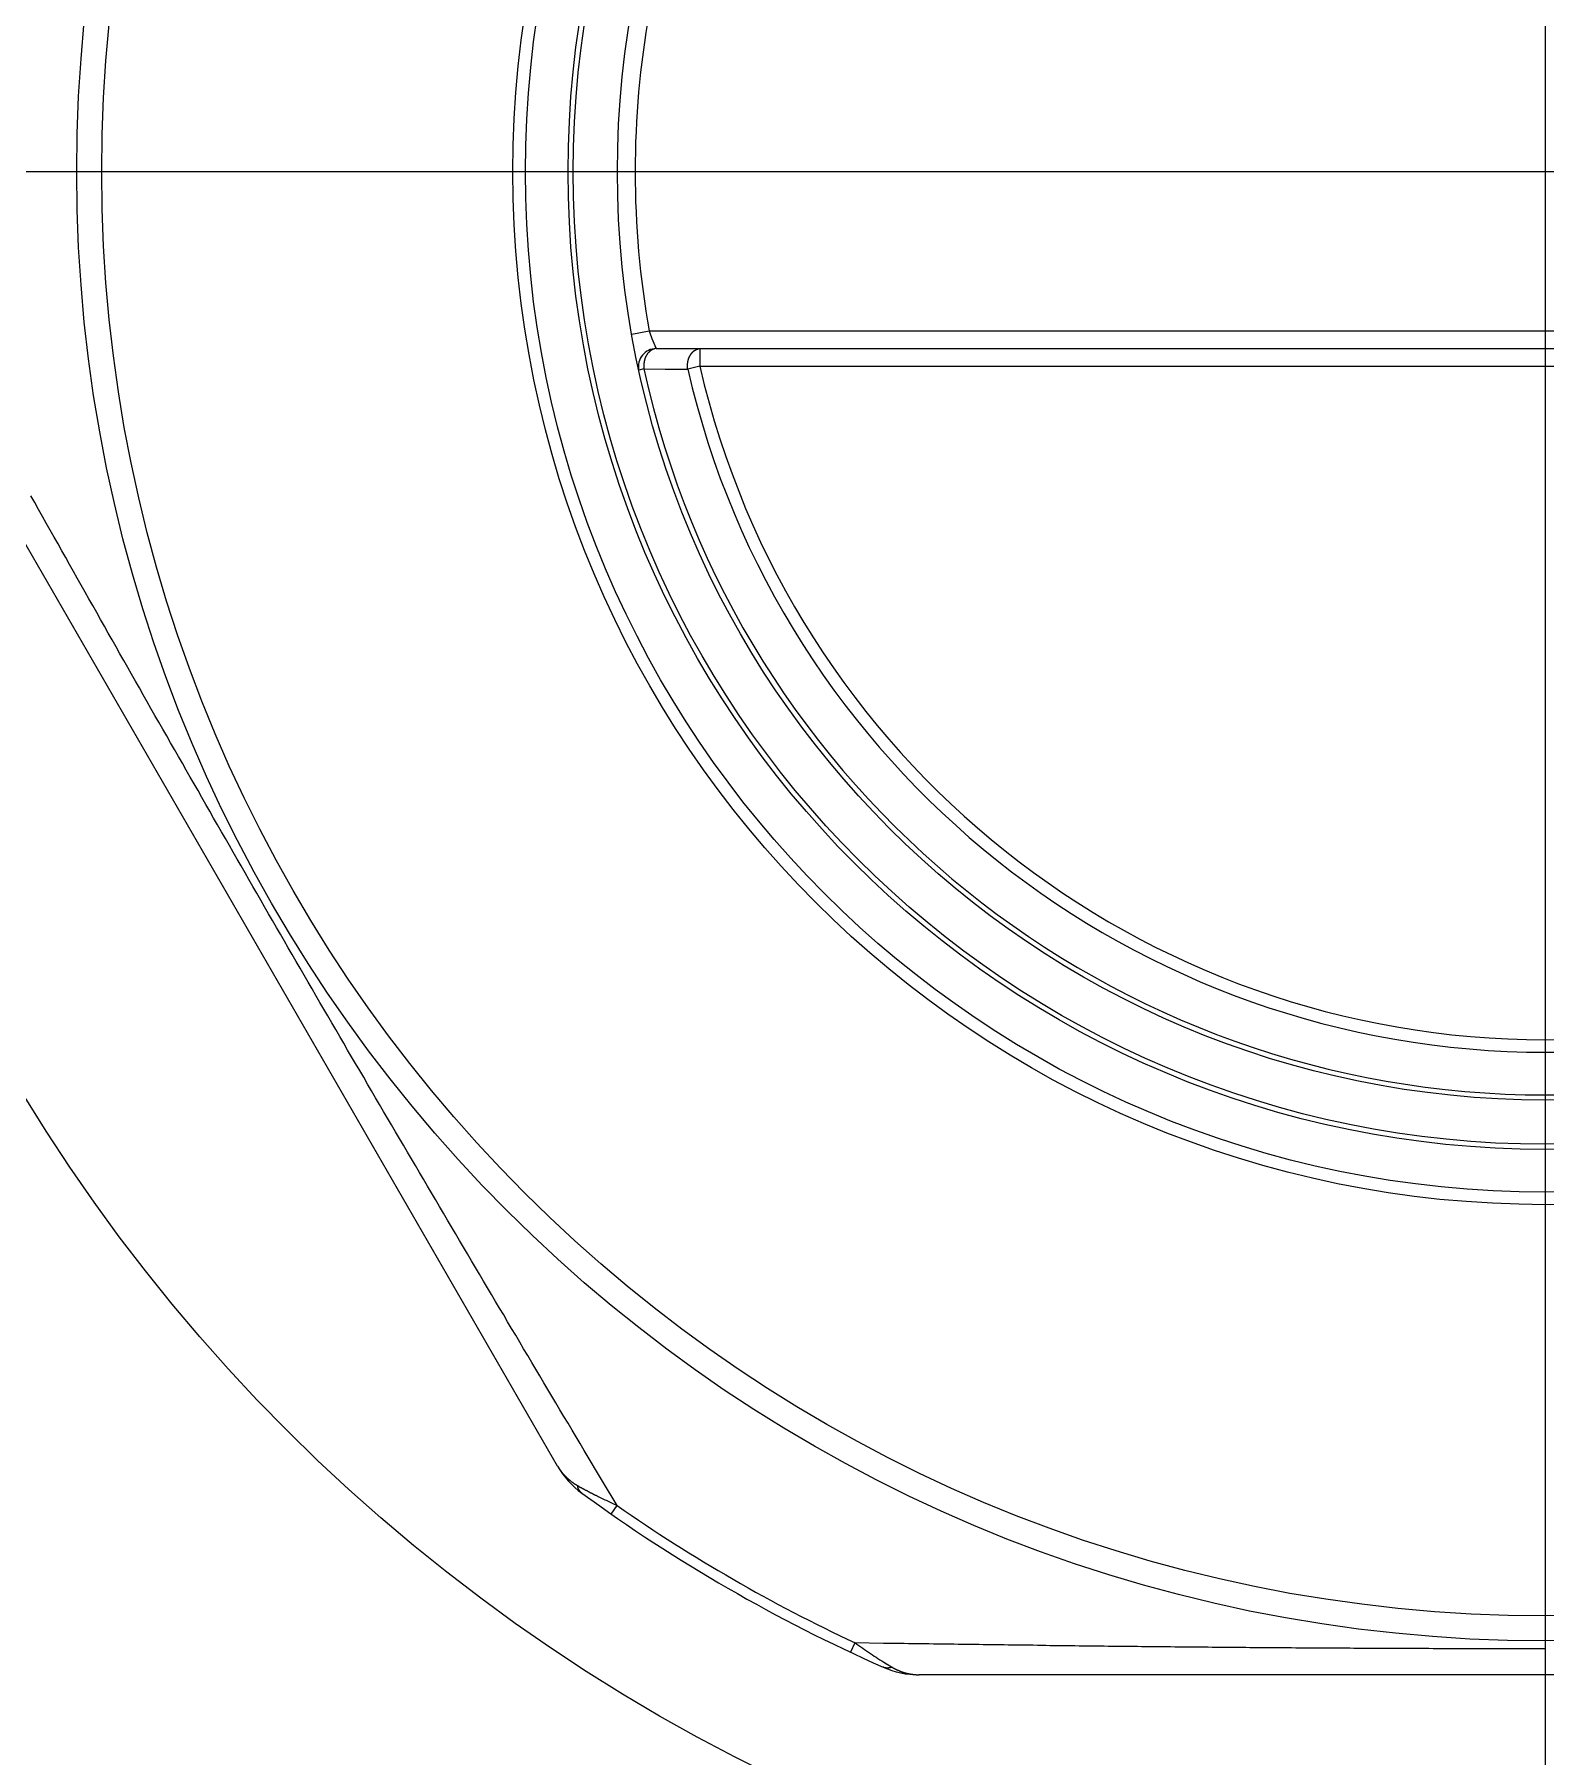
# Model space of a CAD drawing. Header units: millimetres. Extents: x 0 to 5600, y -67 to 2530.
# Drawn here: x 5095.01 to 5103.78, y 921.92 to 931.92 of the extents above; entities that cross this region are included whole.
import ezdxf
from ezdxf.lldxf.tags import DXFTag

# ---------------------------------------------------------------- set-up
doc = ezdxf.new("R2010")
doc.units = ezdxf.units.MM
doc.layers.add('내부선 및 부속', color=4, linetype='Continuous')
doc.layers.add('중심선', color=1, linetype='DASHED')
tags = doc.linetypes.add('DASHDOT', pattern=[70, 31, -13, 13, -13]).pattern_tags.tags
tags[10:11] = [DXFTag(74, 4), DXFTag(75, 0), DXFTag(340, '0'), DXFTag(46, 0.0), DXFTag(50, 0.0), DXFTag(44, 0.0), DXFTag(45, 0.0)]
tags[8:9] = [DXFTag(74, 4), DXFTag(75, 0), DXFTag(340, '0'), DXFTag(46, 0.0), DXFTag(50, 0.0), DXFTag(44, 0.0), DXFTag(45, 0.0)]
tags[6:7] = [DXFTag(74, 4), DXFTag(75, 0), DXFTag(340, '0'), DXFTag(46, 0.0), DXFTag(50, 0.0), DXFTag(44, 0.0), DXFTag(45, 0.0)]
tags[4:5] = [DXFTag(74, 4), DXFTag(75, 0), DXFTag(340, '0'), DXFTag(46, 0.0), DXFTag(50, 0.0), DXFTag(44, 0.0), DXFTag(45, 0.0)]
tags = doc.linetypes.add('DASHED', pattern=[25.72, 12.86, -12.86]).pattern_tags.tags
tags[6:7] = [DXFTag(74, 4), DXFTag(75, 0), DXFTag(340, '0'), DXFTag(46, 0.0), DXFTag(50, 0.0), DXFTag(44, 0.0), DXFTag(45, 0.0)]
tags[4:5] = [DXFTag(74, 4), DXFTag(75, 0), DXFTag(340, '0'), DXFTag(46, 0.0), DXFTag(50, 0.0), DXFTag(44, 0.0), DXFTag(45, 0.0)]

msp = doc.modelspace()

# ---------------------------------------------------------------- linework, layer by layer
at = {"layer": '내부선 및 부속', "linetype": 'Continuous'}
for p, q in [((5098.4764, 930.1818), (5098.5775, 930.1998)), ((5098.5779, 930.1998), (5108.9885, 930.1998)), ((5098.6164, 930.1009), (5098.6181, 930.0971)), ((5098.6181, 930.0971), (5108.9475, 930.0971)), ((5098.8721, 930.0971), (5098.8721, 929.9945)), ((5098.5472, 929.9789), (5098.5178, 929.9725)), ((5098.5472, 929.979), (5098.6712, 929.9786)), ((5098.6712, 929.9786), (5098.8013, 929.9782)), ((5098.8721, 929.9945), (5098.8013, 929.9782)), ((5098.8722, 929.9945), (5108.6933, 929.9945)), ((5098.0454, 923.6098), (5094.4069, 929.9118)), ((5098.307, 923.5216), (5098.2003, 923.7004)), ((5098.3916, 923.3801), (5098.307, 923.5216)), ((5098.3568, 923.3311), (5098.3912, 923.3804)), ((5099.7728, 922.5827), (5099.7472, 922.5283)), ((5099.9374, 922.5803), (5099.7729, 922.5827)), ((5107.4213, 922.398), (5100.1444, 922.398))]:
    msp.add_line(p, q, dxfattribs=at)
at = {"layer": '내부선 및 부속', "linetype": 'Continuous', "flags": 128}
for points in [[(5098.6178, 930.0969), (5098.6168, 930.0969), (5098.6158, 930.0969), (5098.6158, 930.0969), (5098.6148, 930.0969), (5098.6138, 930.0969), (5098.6128, 930.0969), (5098.6118, 930.0969), (5098.6108, 930.0969), (5098.6098, 930.0959), (5098.6088, 930.0959), (5098.6078, 930.0959), (5098.6068, 930.0959), (5098.6058, 930.0959), (5098.6048, 930.0949), (5098.6048, 930.0949), (5098.6038, 930.0949), (5098.6028, 930.0939), (5098.6018, 930.0939), (5098.6008, 930.0939), (5098.5998, 930.0929), (5098.5988, 930.0929), (5098.5978, 930.0929), (5098.5968, 930.0919), (5098.5968, 930.0919), (5098.5958, 930.0909), (5098.5948, 930.0909), (5098.5938, 930.0899), (5098.5928, 930.0899), (5098.5918, 930.0899), (5098.5918, 930.0889), (5098.5908, 930.0889), (5098.5898, 930.0879), (5098.5888, 930.0869), (5098.5878, 930.0869), (5098.5868, 930.0859), (5098.5868, 930.0859), (5098.5858, 930.0849), (5098.5848, 930.0849), (5098.5838, 930.0839), (5098.5828, 930.0829), (5098.5828, 930.0829), (5098.5818, 930.0819), (5098.5808, 930.0809), (5098.5798, 930.0809), (5098.5798, 930.0799), (5098.5788, 930.0789), (5098.5778, 930.0789), (5098.5768, 930.0779), (5098.5768, 930.0769), (5098.5758, 930.0769), (5098.5748, 930.0759), (5098.5748, 930.0749), (5098.5738, 930.0739), (5098.5728, 930.0739), (5098.5728, 930.0729), (5098.5718, 930.0719), (5098.5708, 930.0709), (5098.5708, 930.0709), (5098.5698, 930.0699), (5098.5688, 930.0689), (5098.5688, 930.0679), (5098.5678, 930.0669), (5098.5678, 930.0669), (5098.5668, 930.0659), (5098.5658, 930.0649), (5098.5658, 930.0639), (5098.5648, 930.0629), (5098.5648, 930.0629), (5098.5638, 930.0619), (5098.5638, 930.0609), (5098.5628, 930.0599), (5098.5628, 930.0589), (5098.5618, 930.0579), (5098.5618, 930.0579), (5098.5608, 930.0569), (5098.5608, 930.0559), (5098.5598, 930.0549), (5098.5598, 930.0539), (5098.5588, 930.0529), (5098.5588, 930.0519), (5098.5578, 930.0519), (5098.5578, 930.0509), (5098.5568, 930.0499), (5098.5568, 930.0489), (5098.5568, 930.0479), (5098.5558, 930.0469), (5098.5558, 930.0459), (5098.5548, 930.0449), (5098.5548, 930.0439), (5098.5548, 930.0439), (5098.5538, 930.0429), (5098.5538, 930.0419), (5098.5538, 930.0409), (5098.5528, 930.0399), (5098.5528, 930.0389), (5098.5528, 930.0379), (5098.5518, 930.0369), (5098.5518, 930.0359), (5098.5518, 930.0349), (5098.5518, 930.0339), (5098.5518, 930.0339), (5098.5508, 930.0339), (5098.5508, 930.0329), (5098.5508, 930.0319), (5098.5508, 930.0309), (5098.5498, 930.0299), (5098.5498, 930.0289), (5098.5498, 930.0279), (5098.5498, 930.0269), (5098.5488, 930.0259), (5098.5488, 930.0249), (5098.5488, 930.0239), (5098.5488, 930.0229), (5098.5488, 930.0219), (5098.5488, 930.0219), (5098.5478, 930.0209), (5098.5478, 930.0199), (5098.5478, 930.0189), (5098.5478, 930.0179), (5098.5478, 930.0169), (5098.5478, 930.0159), (5098.5478, 930.0149), (5098.5468, 930.0139), (5098.5468, 930.0129), (5098.5468, 930.0119), (5098.5468, 930.0109), (5098.5468, 930.0099), (5098.5468, 930.0089), (5098.5468, 930.0079), (5098.5468, 930.0069), (5098.5468, 930.0059), (5098.5468, 930.0049), (5098.5468, 930.0039), (5098.5468, 930.0039), (5098.5468, 930.0029), (5098.5458, 930.0019), (5098.5458, 930.0009), (5098.5458, 929.9999), (5098.5458, 929.9989), (5098.5458, 929.9979), (5098.5458, 929.9969), (5098.5458, 929.9959), (5098.5458, 929.9949), (5098.5458, 929.9939), (5098.5458, 929.9929), (5098.5458, 929.9919), (5098.5468, 929.9909), (5098.5468, 929.9899), (5098.5468, 929.9889), (5098.5468, 929.9879), (5098.5468, 929.9869), (5098.5468, 929.9869), (5098.5468, 929.9859), (5098.5468, 929.9849), (5098.5468, 929.9839), (5098.5468, 929.9829), (5098.5468, 929.9819), (5098.5468, 929.9809), (5098.5468, 929.9799), (5098.5468, 929.9789), (5098.5468, 929.9789)], [(5098.8018, 929.9779), (5098.8008, 929.9789), (5098.8008, 929.9799), (5098.8008, 929.9809), (5098.8008, 929.9809), (5098.8008, 929.9819), (5098.8008, 929.9829), (5098.8008, 929.9839), (5098.8008, 929.9839), (5098.8008, 929.9849), (5098.7998, 929.9859), (5098.7998, 929.9869), (5098.7998, 929.9879), (5098.7998, 929.9879), (5098.7998, 929.9889), (5098.7998, 929.9899), (5098.7998, 929.9909), (5098.7998, 929.9919), (5098.7998, 929.9919), (5098.7998, 929.9929), (5098.7998, 929.9939), (5098.7998, 929.9949), (5098.7998, 929.9959), (5098.7998, 929.9959), (5098.7998, 929.9969), (5098.7998, 929.9979), (5098.7998, 929.9989), (5098.7998, 929.9999), (5098.7998, 929.9999), (5098.7998, 930.0009), (5098.7998, 930.0019), (5098.7998, 930.0029), (5098.7998, 930.0039), (5098.7998, 930.0039), (5098.8008, 930.0049), (5098.8008, 930.0059), (5098.8008, 930.0069), (5098.8008, 930.0079), (5098.8008, 930.0079), (5098.8008, 930.0089), (5098.8008, 930.0099), (5098.8008, 930.0109), (5098.8008, 930.0109), (5098.8008, 930.0119), (5098.8008, 930.0129), (5098.8018, 930.0139), (5098.8018, 930.0149), (5098.8018, 930.0149), (5098.8018, 930.0159), (5098.8018, 930.0169), (5098.8018, 930.0179), (5098.8018, 930.0189), (5098.8018, 930.0189), (5098.8028, 930.0199), (5098.8028, 930.0209), (5098.8028, 930.0219), (5098.8028, 930.0219), (5098.8028, 930.0229), (5098.8028, 930.0239), (5098.8038, 930.0249), (5098.8038, 930.0259), (5098.8038, 930.0259), (5098.8038, 930.0269), (5098.8038, 930.0279), (5098.8038, 930.0289), (5098.8048, 930.0289), (5098.8048, 930.0299), (5098.8048, 930.0309), (5098.8048, 930.0319), (5098.8048, 930.0319), (5098.8058, 930.0329), (5098.8058, 930.0339), (5098.8058, 930.0349), (5098.8058, 930.0359), (5098.8068, 930.0359), (5098.8068, 930.0369), (5098.8068, 930.0379), (5098.8068, 930.0389), (5098.8068, 930.0389), (5098.8078, 930.0399), (5098.8078, 930.0409), (5098.8078, 930.0419), (5098.8088, 930.0419), (5098.8088, 930.0429), (5098.8088, 930.0439), (5098.8088, 930.0439), (5098.8098, 930.0449), (5098.8098, 930.0459), (5098.8098, 930.0469), (5098.8108, 930.0469), (5098.8108, 930.0479), (5098.8108, 930.0489), (5098.8118, 930.0499), (5098.8118, 930.0499), (5098.8118, 930.0509), (5098.8128, 930.0519), (5098.8128, 930.0519), (5098.8128, 930.0529), (5098.8138, 930.0539), (5098.8138, 930.0549), (5098.8138, 930.0549), (5098.8138, 930.0549), (5098.8148, 930.0559), (5098.8148, 930.0569), (5098.8148, 930.0569), (5098.8158, 930.0579), (5098.8158, 930.0589), (5098.8168, 930.0599), (5098.8168, 930.0599), (5098.8178, 930.0609), (5098.8178, 930.0619), (5098.8178, 930.0619), (5098.8188, 930.0629), (5098.8188, 930.0639), (5098.8198, 930.0639), (5098.8198, 930.0649), (5098.8208, 930.0659), (5098.8208, 930.0659), (5098.8218, 930.0669), (5098.8218, 930.0679), (5098.8228, 930.0679), (5098.8228, 930.0689), (5098.8238, 930.0699), (5098.8238, 930.0699), (5098.8248, 930.0709), (5098.8248, 930.0719), (5098.8258, 930.0719), (5098.8268, 930.0729), (5098.8268, 930.0739), (5098.8278, 930.0739), (5098.8278, 930.0749), (5098.8288, 930.0749), (5098.8288, 930.0759), (5098.8298, 930.0769), (5098.8308, 930.0769), (5098.8308, 930.0779), (5098.8318, 930.0779), (5098.8318, 930.0789), (5098.8328, 930.0799), (5098.8338, 930.0799), (5098.8338, 930.0809), (5098.8348, 930.0809), (5098.8358, 930.0819), (5098.8358, 930.0819), (5098.8368, 930.0829), (5098.8378, 930.0829), (5098.8378, 930.0839), (5098.8388, 930.0849), (5098.8398, 930.0849), (5098.8398, 930.0859), (5098.8408, 930.0859), (5098.8418, 930.0859), (5098.8418, 930.0869), (5098.8428, 930.0869), (5098.8438, 930.0879), (5098.8438, 930.0879), (5098.8448, 930.0889), (5098.8458, 930.0889), (5098.8458, 930.0899), (5098.8468, 930.0899), (5098.8478, 930.0899), (5098.8488, 930.0909), (5098.8488, 930.0909), (5098.8498, 930.0919), (5098.8508, 930.0919), (5098.8518, 930.0919), (5098.8518, 930.0929), (5098.8528, 930.0929), (5098.8538, 930.0929), (5098.8548, 930.0939), (5098.8548, 930.0939), (5098.8558, 930.0939), (5098.8568, 930.0939), (5098.8578, 930.0949), (5098.8578, 930.0949), (5098.8588, 930.0949), (5098.8598, 930.0949), (5098.8608, 930.0959), (5098.8608, 930.0959), (5098.8618, 930.0959), (5098.8628, 930.0959), (5098.8638, 930.0959), (5098.8638, 930.0959), (5098.8648, 930.0969), (5098.8658, 930.0969), (5098.8668, 930.0969), (5098.8678, 930.0969), (5098.8678, 930.0969), (5098.8688, 930.0969), (5098.8698, 930.0969), (5098.8708, 930.0969), (5098.8718, 930.0969), (5098.8718, 930.0969), (5098.8718, 930.0969)], [(5098.2008, 923.6999), (5098.1768, 923.7399), (5098.1538, 923.7789), (5098.1298, 923.8179), (5098.1068, 923.8579), (5098.0828, 923.8969), (5098.0598, 923.9359), (5098.0358, 923.9759), (5098.0128, 924.0149), (5097.9898, 924.0539), (5097.9658, 924.0929), (5097.9428, 924.1329), (5097.9188, 924.1719), (5097.8958, 924.2109), (5097.8728, 924.2509), (5097.8488, 924.2899), (5097.8258, 924.3289), (5097.8028, 924.3689), (5097.7788, 924.4079), (5097.7558, 924.4479), (5097.7328, 924.4869), (5097.7088, 924.5259), (5097.6858, 924.5659), (5097.6628, 924.6049), (5097.6388, 924.6439), (5097.6158, 924.6839), (5097.5928, 924.7229), (5097.5688, 924.7619), (5097.5458, 924.8019), (5097.5228, 924.8409), (5097.4988, 924.8809), (5097.4758, 924.9199), (5097.4528, 924.9589), (5097.4298, 924.9989), (5097.4058, 925.0379), (5097.3828, 925.0779), (5097.3598, 925.1169), (5097.3368, 925.1569), (5097.3128, 925.1959), (5097.2898, 925.2349), (5097.2668, 925.2749), (5097.2438, 925.3139), (5097.2208, 925.3539), (5097.1968, 925.3929), (5097.1738, 925.4329), (5097.1508, 925.4719), (5097.1278, 925.5119), (5097.1048, 925.5509), (5097.0818, 925.5899), (5097.0578, 925.6299), (5097.0348, 925.6689), (5097.0118, 925.7089), (5096.9888, 925.7479), (5096.9658, 925.7879), (5096.9428, 925.8269), (5096.9198, 925.8669), (5096.8968, 925.9059), (5096.8728, 925.9459), (5096.8498, 925.9849), (5096.8268, 926.0249), (5096.8038, 926.0639), (5096.7808, 926.1039), (5096.7578, 926.1439), (5096.7348, 926.1829), (5096.7118, 926.2229), (5096.6888, 926.2619), (5096.6658, 926.3019), (5096.6428, 926.3409), (5096.6198, 926.3809), (5096.5968, 926.4199), (5096.5738, 926.4599), (5096.5508, 926.4999), (5096.5278, 926.5389), (5096.5048, 926.5789), (5096.4818, 926.6179), (5096.4598, 926.6579), (5096.4368, 926.6979), (5096.4138, 926.7369), (5096.3908, 926.7769), (5096.3678, 926.8159), (5096.3448, 926.8559), (5096.3218, 926.8959), (5096.2988, 926.9349), (5096.2758, 926.9749), (5096.2538, 927.0149), (5096.2308, 927.0539), (5096.2078, 927.0939), (5096.1848, 927.1339), (5096.1618, 927.1729), (5096.1398, 927.2129), (5096.1168, 927.2529), (5096.0938, 927.2919), (5096.0708, 927.3319), (5096.0478, 927.3719), (5096.0258, 927.4109), (5096.0028, 927.4509), (5095.9798, 927.4909), (5095.9578, 927.5309), (5095.9348, 927.5699), (5095.9118, 927.6099), (5095.8888, 927.6499), (5095.8888, 927.6499), (5095.8668, 927.6899), (5095.8438, 927.7289), (5095.8208, 927.7689), (5095.7988, 927.8089), (5095.7758, 927.8489), (5095.7528, 927.8879), (5095.7308, 927.9279), (5095.7078, 927.9679), (5095.6848, 928.0079), (5095.6628, 928.0469), (5095.6398, 928.0869), (5095.6178, 928.1269), (5095.5948, 928.1669), (5095.5718, 928.2069), (5095.5498, 928.2459), (5095.5268, 928.2859), (5095.5048, 928.3259), (5095.4818, 928.3659), (5095.4598, 928.4059), (5095.4368, 928.4449), (5095.4148, 928.4849), (5095.3918, 928.5249), (5095.3698, 928.5649), (5095.3468, 928.6049), (5095.3238, 928.6449), (5095.3018, 928.6839), (5095.2788, 928.7239), (5095.2568, 928.7639), (5095.2348, 928.8039), (5095.2118, 928.8439), (5095.1898, 928.8839), (5095.1668, 928.9239), (5095.1448, 928.9629), (5095.1218, 929.0029), (5095.0998, 929.0429), (5095.0768, 929.0829), (5095.0548, 929.1229), (5095.0318, 929.1629), (5095.0098, 929.2029), (5094.9878, 929.2429)], [(5098.0458, 923.6099), (5098.0458, 923.6089), (5098.0468, 923.6079), (5098.0468, 923.6069), (5098.0478, 923.6059), (5098.0478, 923.6049), (5098.0488, 923.6049), (5098.0488, 923.6039), (5098.0498, 923.6029), (5098.0498, 923.6019), (5098.0508, 923.6009), (5098.0508, 923.5999), (5098.0518, 923.5989), (5098.0528, 923.5979), (5098.0528, 923.5979), (5098.0538, 923.5969), (5098.0538, 923.5959), (5098.0548, 923.5949), (5098.0548, 923.5939), (5098.0558, 923.5929), (5098.0568, 923.5919), (5098.0568, 923.5919), (5098.0578, 923.5909), (5098.0578, 923.5899), (5098.0588, 923.5889), (5098.0588, 923.5879), (5098.0598, 923.5869), (5098.0608, 923.5869), (5098.0608, 923.5859), (5098.0618, 923.5849), (5098.0618, 923.5839), (5098.0628, 923.5829), (5098.0638, 923.5819), (5098.0638, 923.5819), (5098.0648, 923.5809), (5098.0658, 923.5799), (5098.0658, 923.5789), (5098.0668, 923.5779), (5098.0668, 923.5769), (5098.0678, 923.5769), (5098.0688, 923.5759), (5098.0688, 923.5749), (5098.0698, 923.5739), (5098.0708, 923.5729), (5098.0708, 923.5729), (5098.0718, 923.5719), (5098.0728, 923.5709), (5098.0728, 923.5699), (5098.0738, 923.5689), (5098.0748, 923.5689), (5098.0748, 923.5679), (5098.0758, 923.5669), (5098.0768, 923.5659), (5098.0768, 923.5649), (5098.0778, 923.5649), (5098.0788, 923.5639), (5098.0788, 923.5629), (5098.0798, 923.5619), (5098.0808, 923.5619), (5098.0808, 923.5609), (5098.0818, 923.5599), (5098.0828, 923.5589), (5098.0828, 923.5579), (5098.0838, 923.5579), (5098.0848, 923.5569), (5098.0858, 923.5559), (5098.0858, 923.5549), (5098.0868, 923.5549), (5098.0878, 923.5539), (5098.0878, 923.5529), (5098.0888, 923.5519), (5098.0898, 923.5519), (5098.0908, 923.5509), (5098.0908, 923.5499), (5098.0918, 923.5489), (5098.0928, 923.5489), (5098.0928, 923.5479), (5098.0938, 923.5469), (5098.0948, 923.5469), (5098.0958, 923.5459), (5098.0958, 923.5449), (5098.0968, 923.5439), (5098.0978, 923.5439), (5098.0988, 923.5429), (5098.0988, 923.5419), (5098.0998, 923.5419), (5098.1008, 923.5409), (5098.1018, 923.5399), (5098.1028, 923.5389), (5098.1028, 923.5389), (5098.1038, 923.5379), (5098.1048, 923.5369), (5098.1058, 923.5369), (5098.1058, 923.5359), (5098.1068, 923.5349), (5098.1078, 923.5349), (5098.1088, 923.5339), (5098.1098, 923.5329), (5098.1098, 923.5329), (5098.1108, 923.5319), (5098.1118, 923.5309), (5098.1118, 923.5309), (5098.1128, 923.5309), (5098.1128, 923.5299), (5098.1138, 923.5289), (5098.1148, 923.5289), (5098.1158, 923.5279), (5098.1168, 923.5269), (5098.1168, 923.5269), (5098.1178, 923.5259), (5098.1188, 923.5249), (5098.1198, 923.5249), (5098.1208, 923.5239), (5098.1218, 923.5229), (5098.1218, 923.5229), (5098.1228, 923.5219), (5098.1238, 923.5209), (5098.1248, 923.5209), (5098.1258, 923.5199), (5098.1258, 923.5199), (5098.1268, 923.5189), (5098.1278, 923.5179), (5098.1288, 923.5179), (5098.1298, 923.5169), (5098.1308, 923.5169), (5098.1318, 923.5159), (5098.1318, 923.5149), (5098.1328, 923.5149), (5098.1338, 923.5139), (5098.1348, 923.5139), (5098.1358, 923.5129), (5098.1368, 923.5119), (5098.1368, 923.5119), (5098.1378, 923.5109), (5098.1388, 923.5109), (5098.1398, 923.5099), (5098.1408, 923.5089), (5098.1418, 923.5089), (5098.1428, 923.5079), (5098.1428, 923.5079), (5098.1438, 923.5069), (5098.1448, 923.5069), (5098.1458, 923.5059), (5098.1468, 923.5049), (5098.1478, 923.5049), (5098.1488, 923.5039), (5098.1498, 923.5039), (5098.1498, 923.5029), (5098.1508, 923.5029), (5098.1518, 923.5019), (5098.1528, 923.5019), (5098.1538, 923.5009), (5098.1548, 923.5009), (5098.1558, 923.4999), (5098.1568, 923.4989), (5098.1568, 923.4989), (5098.1578, 923.4979), (5098.1588, 923.4979), (5098.1598, 923.4969), (5098.1608, 923.4969), (5098.1618, 923.4959), (5098.1618, 923.4959)], [(5098.1878, 923.4519), (5098.1868, 923.4519), (5098.1868, 923.4519), (5098.1868, 923.4519), (5098.1868, 923.4529), (5098.1858, 923.4529), (5098.1858, 923.4529), (5098.1858, 923.4529), (5098.1858, 923.4529), (5098.1848, 923.4539), (5098.1848, 923.4539), (5098.1848, 923.4539), (5098.1848, 923.4539), (5098.1838, 923.4539), (5098.1838, 923.4549), (5098.1838, 923.4549), (5098.1838, 923.4549), (5098.1828, 923.4549), (5098.1828, 923.4559), (5098.1828, 923.4559), (5098.1828, 923.4559), (5098.1818, 923.4559), (5098.1818, 923.4559), (5098.1818, 923.4569), (5098.1818, 923.4569), (5098.1808, 923.4569), (5098.1808, 923.4569), (5098.1808, 923.4579), (5098.1808, 923.4579), (5098.1798, 923.4579), (5098.1798, 923.4579), (5098.1798, 923.4589), (5098.1798, 923.4589), (5098.1798, 923.4589), (5098.1788, 923.4589), (5098.1788, 923.4599), (5098.1788, 923.4599), (5098.1788, 923.4599), (5098.1778, 923.4599), (5098.1778, 923.4599), (5098.1778, 923.4609), (5098.1778, 923.4609), (5098.1778, 923.4609), (5098.1768, 923.4609), (5098.1768, 923.4619), (5098.1768, 923.4619), (5098.1768, 923.4619), (5098.1768, 923.4629), (5098.1758, 923.4629), (5098.1758, 923.4629), (5098.1758, 923.4629), (5098.1758, 923.4639), (5098.1758, 923.4639), (5098.1748, 923.4639), (5098.1748, 923.4639), (5098.1748, 923.4649), (5098.1748, 923.4649), (5098.1748, 923.4649), (5098.1738, 923.4649), (5098.1738, 923.4659), (5098.1738, 923.4659), (5098.1738, 923.4659), (5098.1738, 923.4669), (5098.1728, 923.4669), (5098.1728, 923.4669), (5098.1728, 923.4669), (5098.1728, 923.4679), (5098.1728, 923.4679), (5098.1728, 923.4679), (5098.1718, 923.4679), (5098.1718, 923.4689), (5098.1718, 923.4689), (5098.1718, 923.4689), (5098.1718, 923.4699), (5098.1718, 923.4699), (5098.1708, 923.4699), (5098.1708, 923.4699), (5098.1708, 923.4709), (5098.1708, 923.4709), (5098.1708, 923.4709), (5098.1708, 923.4719), (5098.1698, 923.4719), (5098.1698, 923.4719), (5098.1698, 923.4729), (5098.1698, 923.4729), (5098.1698, 923.4729), (5098.1698, 923.4729), (5098.1688, 923.4739), (5098.1688, 923.4739), (5098.1688, 923.4739), (5098.1688, 923.4749), (5098.1688, 923.4749), (5098.1688, 923.4749), (5098.1688, 923.4759), (5098.1678, 923.4759), (5098.1678, 923.4759), (5098.1678, 923.4759), (5098.1678, 923.4769), (5098.1678, 923.4769), (5098.1678, 923.4769), (5098.1678, 923.4779), (5098.1678, 923.4779), (5098.1678, 923.4779), (5098.1668, 923.4779), (5098.1668, 923.4789), (5098.1668, 923.4789), (5098.1668, 923.4789), (5098.1668, 923.4789), (5098.1668, 923.4799), (5098.1668, 923.4799), (5098.1658, 923.4799), (5098.1658, 923.4809), (5098.1658, 923.4809), (5098.1658, 923.4809), (5098.1658, 923.4819), (5098.1658, 923.4819), (5098.1658, 923.4819), (5098.1658, 923.4829), (5098.1658, 923.4829), (5098.1648, 923.4829), (5098.1648, 923.4839), (5098.1648, 923.4839), (5098.1648, 923.4839), (5098.1648, 923.4849), (5098.1648, 923.4849), (5098.1648, 923.4849), (5098.1648, 923.4849), (5098.1648, 923.4859), (5098.1648, 923.4859), (5098.1638, 923.4859), (5098.1638, 923.4869), (5098.1638, 923.4869), (5098.1638, 923.4869), (5098.1638, 923.4879), (5098.1638, 923.4879), (5098.1638, 923.4879), (5098.1638, 923.4889), (5098.1638, 923.4889), (5098.1638, 923.4889), (5098.1628, 923.4899), (5098.1628, 923.4899), (5098.1628, 923.4899), (5098.1628, 923.4909), (5098.1628, 923.4909), (5098.1628, 923.4909), (5098.1628, 923.4919), (5098.1628, 923.4919), (5098.1628, 923.4919), (5098.1628, 923.4929), (5098.1628, 923.4929), (5098.1628, 923.4929), (5098.1628, 923.4929), (5098.1618, 923.4939), (5098.1618, 923.4939), (5098.1618, 923.4939), (5098.1618, 923.4949), (5098.1618, 923.4949), (5098.1618, 923.4949), (5098.1618, 923.4959), (5098.1618, 923.4959), (5098.1618, 923.4959), (5098.1618, 923.4959)], [(5098.1618, 923.4959), (5098.1628, 923.4959), (5098.1628, 923.4959), (5098.1638, 923.4949), (5098.1648, 923.4949), (5098.1648, 923.4949), (5098.1658, 923.4939), (5098.1668, 923.4939), (5098.1668, 923.4929), (5098.1678, 923.4929), (5098.1678, 923.4929), (5098.1688, 923.4919), (5098.1698, 923.4919), (5098.1698, 923.4919), (5098.1708, 923.4909), (5098.1718, 923.4909), (5098.1718, 923.4899), (5098.1728, 923.4899), (5098.1738, 923.4899), (5098.1738, 923.4889), (5098.1748, 923.4889), (5098.1758, 923.4889), (5098.1758, 923.4879), (5098.1768, 923.4879), (5098.1778, 923.4879), (5098.1778, 923.4869), (5098.1788, 923.4869), (5098.1798, 923.4859), (5098.1798, 923.4859), (5098.1808, 923.4859), (5098.1818, 923.4849), (5098.1818, 923.4849), (5098.1828, 923.4849), (5098.1838, 923.4839), (5098.1838, 923.4839), (5098.1848, 923.4839), (5098.1858, 923.4829), (5098.1858, 923.4829), (5098.1868, 923.4819), (5098.1878, 923.4819), (5098.1878, 923.4819), (5098.1888, 923.4809), (5098.1898, 923.4809), (5098.1898, 923.4809), (5098.1908, 923.4799), (5098.1908, 923.4799), (5098.1918, 923.4799), (5098.1928, 923.4789), (5098.1928, 923.4789), (5098.1938, 923.4789), (5098.1948, 923.4779), (5098.1948, 923.4779), (5098.1958, 923.4769), (5098.1968, 923.4769), (5098.1968, 923.4769), (5098.1978, 923.4759), (5098.1988, 923.4759), (5098.1988, 923.4759), (5098.1998, 923.4749), (5098.2008, 923.4749), (5098.2008, 923.4749), (5098.2018, 923.4739), (5098.2028, 923.4739), (5098.2028, 923.4739), (5098.2038, 923.4729), (5098.2048, 923.4729), (5098.2048, 923.4719), (5098.2058, 923.4719), (5098.2068, 923.4719), (5098.2068, 923.4709), (5098.2078, 923.4709), (5098.2088, 923.4709), (5098.2088, 923.4699), (5098.2098, 923.4699), (5098.2108, 923.4699), (5098.2108, 923.4689), (5098.2118, 923.4689), (5098.2128, 923.4689), (5098.2128, 923.4679), (5098.2138, 923.4679), (5098.2148, 923.4679), (5098.2148, 923.4669), (5098.2158, 923.4669), (5098.2168, 923.4659), (5098.2168, 923.4659), (5098.2178, 923.4659), (5098.2188, 923.4649), (5098.2188, 923.4649), (5098.2198, 923.4649), (5098.2208, 923.4639), (5098.2208, 923.4639), (5098.2218, 923.4639), (5098.2228, 923.4629), (5098.2228, 923.4629), (5098.2238, 923.4629), (5098.2248, 923.4619), (5098.2248, 923.4619), (5098.2258, 923.4619), (5098.2268, 923.4609), (5098.2268, 923.4609), (5098.2278, 923.4609), (5098.2278, 923.4609), (5098.2288, 923.4599), (5098.2288, 923.4599), (5098.2298, 923.4599), (5098.2308, 923.4589), (5098.2308, 923.4589), (5098.2318, 923.4579), (5098.2328, 923.4579), (5098.2328, 923.4579), (5098.2338, 923.4569), (5098.2348, 923.4569), (5098.2348, 923.4569), (5098.2358, 923.4559), (5098.2368, 923.4559), (5098.2368, 923.4559), (5098.2378, 923.4549), (5098.2388, 923.4549), (5098.2388, 923.4549), (5098.2398, 923.4539), (5098.2408, 923.4539), (5098.2408, 923.4539), (5098.2418, 923.4529), (5098.2428, 923.4529), (5098.2428, 923.4529), (5098.2438, 923.4519), (5098.2448, 923.4519), (5098.2448, 923.4519), (5098.2458, 923.4509), (5098.2468, 923.4509), (5098.2468, 923.4509), (5098.2478, 923.4499), (5098.2488, 923.4499), (5098.2488, 923.4499), (5098.2498, 923.4489), (5098.2508, 923.4489), (5098.2508, 923.4479), (5098.2518, 923.4479), (5098.2528, 923.4479), (5098.2528, 923.4469), (5098.2538, 923.4469), (5098.2548, 923.4469), (5098.2548, 923.4459), (5098.2558, 923.4459), (5098.2568, 923.4459), (5098.2568, 923.4449), (5098.2578, 923.4449), (5098.2588, 923.4449), (5098.2588, 923.4439), (5098.2598, 923.4439), (5098.2608, 923.4439), (5098.2608, 923.4429), (5098.2618, 923.4429), (5098.2628, 923.4429), (5098.2628, 923.4419), (5098.2638, 923.4419), (5098.2648, 923.4419), (5098.2648, 923.4409), (5098.2658, 923.4409), (5098.2668, 923.4409), (5098.2668, 923.4399), (5098.2668, 923.4399)], [(5103.7828, 922.5479), (5103.7588, 922.5479), (5103.7348, 922.5479), (5103.7098, 922.5479), (5103.6858, 922.5479), (5103.6618, 922.5479), (5103.6378, 922.5479), (5103.6138, 922.5479), (5103.5898, 922.5479), (5103.5648, 922.5479), (5103.5408, 922.5489), (5103.5168, 922.5489), (5103.4928, 922.5489), (5103.4688, 922.5489), (5103.4438, 922.5489), (5103.4198, 922.5489), (5103.3958, 922.5489), (5103.3718, 922.5489), (5103.3478, 922.5489), (5103.3238, 922.5489), (5103.2988, 922.5489), (5103.2748, 922.5489), (5103.2508, 922.5489), (5103.2268, 922.5489), (5103.2028, 922.5489), (5103.1778, 922.5489), (5103.1538, 922.5489), (5103.1298, 922.5489), (5103.1058, 922.5499), (5103.0818, 922.5499), (5103.0568, 922.5499), (5103.0328, 922.5499), (5103.0088, 922.5499), (5102.9848, 922.5499), (5102.9608, 922.5499), (5102.9368, 922.5499), (5102.9118, 922.5499), (5102.8878, 922.5499), (5102.8638, 922.5499), (5102.8398, 922.5509), (5102.8158, 922.5509), (5102.7908, 922.5509), (5102.7668, 922.5509), (5102.7428, 922.5509), (5102.7188, 922.5509), (5102.6948, 922.5509), (5102.6698, 922.5509), (5102.6458, 922.5519), (5102.6218, 922.5519), (5102.5978, 922.5519), (5102.5738, 922.5519), (5102.5498, 922.5519), (5102.5248, 922.5519), (5102.5008, 922.5519), (5102.4768, 922.5529), (5102.4528, 922.5529), (5102.4288, 922.5529), (5102.4038, 922.5529), (5102.3798, 922.5529), (5102.3558, 922.5529), (5102.3318, 922.5529), (5102.3078, 922.5539), (5102.2838, 922.5539), (5102.2588, 922.5539), (5102.2348, 922.5539), (5102.2108, 922.5539), (5102.1868, 922.5549), (5102.1628, 922.5549), (5102.1378, 922.5549), (5102.1138, 922.5549), (5102.0898, 922.5549), (5102.0658, 922.5549), (5102.0418, 922.5559), (5102.0168, 922.5559), (5101.9928, 922.5559), (5101.9688, 922.5559), (5101.9448, 922.5559), (5101.9208, 922.5569), (5101.8968, 922.5569), (5101.8718, 922.5569), (5101.8478, 922.5569), (5101.8238, 922.5579), (5101.7998, 922.5579), (5101.7758, 922.5579), (5101.7508, 922.5579), (5101.7268, 922.5579), (5101.7028, 922.5589), (5101.6788, 922.5589), (5101.6548, 922.5589), (5101.6308, 922.5589), (5101.6058, 922.5599), (5101.5818, 922.5599), (5101.5578, 922.5599), (5101.5338, 922.5599), (5101.5098, 922.5609), (5101.4848, 922.5609), (5101.4608, 922.5609), (5101.4368, 922.5609), (5101.4128, 922.5619), (5101.3888, 922.5619), (5101.3638, 922.5619), (5101.3638, 922.5619), (5101.3398, 922.5619), (5101.3158, 922.5629), (5101.2918, 922.5629), (5101.2678, 922.5629), (5101.2438, 922.5629), (5101.2188, 922.5639), (5101.1948, 922.5639), (5101.1708, 922.5639), (5101.1468, 922.5649), (5101.1228, 922.5649), (5101.0978, 922.5649), (5101.0738, 922.5649), (5101.0498, 922.5659), (5101.0258, 922.5659), (5101.0018, 922.5659), (5100.9778, 922.5659), (5100.9528, 922.5669), (5100.9288, 922.5669), (5100.9048, 922.5669), (5100.8808, 922.5679), (5100.8568, 922.5679), (5100.8318, 922.5679), (5100.8078, 922.5689), (5100.7838, 922.5689), (5100.7598, 922.5689), (5100.7358, 922.5689), (5100.7118, 922.5699), (5100.6868, 922.5699), (5100.6628, 922.5699), (5100.6388, 922.5709), (5100.6148, 922.5709), (5100.5908, 922.5709), (5100.5658, 922.5719), (5100.5418, 922.5719), (5100.5178, 922.5719), (5100.4938, 922.5729), (5100.4698, 922.5729), (5100.4458, 922.5729), (5100.4208, 922.5739), (5100.3968, 922.5739), (5100.3728, 922.5739), (5100.3488, 922.5749), (5100.3248, 922.5749), (5100.2998, 922.5749), (5100.2758, 922.5759), (5100.2518, 922.5759), (5100.2278, 922.5759), (5100.2038, 922.5769), (5100.1788, 922.5769), (5100.1548, 922.5769), (5100.1308, 922.5779), (5100.1068, 922.5779), (5100.0828, 922.5779), (5100.0588, 922.5789), (5100.0338, 922.5789), (5100.0098, 922.5789), (5099.9858, 922.5799), (5099.9618, 922.5799), (5099.9378, 922.5799), (5099.9378, 922.5799)], [(5099.9878, 922.4419), (5099.9878, 922.4419), (5099.9878, 922.4419), (5099.9868, 922.4419), (5099.9868, 922.4419), (5099.9868, 922.4419), (5099.9858, 922.4409), (5099.9858, 922.4409), (5099.9858, 922.4409), (5099.9848, 922.4409), (5099.9848, 922.4409), (5099.9848, 922.4409), (5099.9838, 922.4409), (5099.9838, 922.4409), (5099.9838, 922.4409), (5099.9828, 922.4409), (5099.9828, 922.4399), (5099.9828, 922.4399), (5099.9828, 922.4399), (5099.9818, 922.4399), (5099.9818, 922.4399), (5099.9818, 922.4399), (5099.9808, 922.4399), (5099.9808, 922.4399), (5099.9808, 922.4399), (5099.9798, 922.4399), (5099.9798, 922.4399), (5099.9798, 922.4389), (5099.9788, 922.4389), (5099.9788, 922.4389), (5099.9788, 922.4389), (5099.9778, 922.4389), (5099.9778, 922.4389), (5099.9778, 922.4389), (5099.9768, 922.4389), (5099.9768, 922.4389), (5099.9768, 922.4389), (5099.9758, 922.4389), (5099.9758, 922.4389), (5099.9758, 922.4389), (5099.9748, 922.4389), (5099.9748, 922.4389), (5099.9748, 922.4379), (5099.9748, 922.4379), (5099.9738, 922.4379), (5099.9738, 922.4379), (5099.9738, 922.4379), (5099.9728, 922.4379), (5099.9728, 922.4379), (5099.9728, 922.4379), (5099.9718, 922.4379), (5099.9718, 922.4379), (5099.9718, 922.4379), (5099.9708, 922.4379), (5099.9708, 922.4379), (5099.9708, 922.4379), (5099.9698, 922.4379), (5099.9698, 922.4379), (5099.9698, 922.4379), (5099.9688, 922.4379), (5099.9688, 922.4379), (5099.9688, 922.4379), (5099.9678, 922.4379), (5099.9678, 922.4369), (5099.9678, 922.4369), (5099.9668, 922.4369), (5099.9668, 922.4369), (5099.9668, 922.4369), (5099.9658, 922.4369), (5099.9658, 922.4369), (5099.9658, 922.4369), (5099.9648, 922.4369), (5099.9648, 922.4369), (5099.9648, 922.4369), (5099.9638, 922.4369), (5099.9638, 922.4369), (5099.9638, 922.4369), (5099.9628, 922.4369), (5099.9628, 922.4369), (5099.9628, 922.4369), (5099.9618, 922.4369), (5099.9618, 922.4369), (5099.9618, 922.4369), (5099.9608, 922.4369), (5099.9608, 922.4369), (5099.9608, 922.4369), (5099.9598, 922.4369), (5099.9598, 922.4369), (5099.9598, 922.4369), (5099.9588, 922.4369), (5099.9588, 922.4369), (5099.9588, 922.4369), (5099.9578, 922.4369), (5099.9578, 922.4369), (5099.9578, 922.4369), (5099.9568, 922.4369), (5099.9568, 922.4369), (5099.9568, 922.4369), (5099.9558, 922.4369), (5099.9558, 922.4369), (5099.9558, 922.4369), (5099.9558, 922.4369), (5099.9548, 922.4369), (5099.9548, 922.4369), (5099.9548, 922.4369), (5099.9538, 922.4379), (5099.9538, 922.4379), (5099.9538, 922.4379), (5099.9528, 922.4379), (5099.9528, 922.4379), (5099.9528, 922.4379), (5099.9518, 922.4379), (5099.9518, 922.4379), (5099.9518, 922.4379), (5099.9508, 922.4379), (5099.9508, 922.4379), (5099.9508, 922.4379), (5099.9498, 922.4379), (5099.9498, 922.4379), (5099.9498, 922.4379), (5099.9488, 922.4379), (5099.9488, 922.4379), (5099.9488, 922.4379), (5099.9478, 922.4379), (5099.9478, 922.4379), (5099.9478, 922.4389), (5099.9468, 922.4389), (5099.9468, 922.4389), (5099.9468, 922.4389), (5099.9458, 922.4389), (5099.9458, 922.4389), (5099.9458, 922.4389), (5099.9448, 922.4389), (5099.9448, 922.4389), (5099.9448, 922.4389), (5099.9438, 922.4389), (5099.9438, 922.4389), (5099.9438, 922.4389), (5099.9428, 922.4399), (5099.9428, 922.4399), (5099.9428, 922.4399), (5099.9428, 922.4399), (5099.9418, 922.4399), (5099.9418, 922.4399), (5099.9418, 922.4399), (5099.9408, 922.4399), (5099.9408, 922.4399), (5099.9408, 922.4399), (5099.9398, 922.4409), (5099.9398, 922.4409), (5099.9398, 922.4409), (5099.9388, 922.4409), (5099.9388, 922.4409), (5099.9388, 922.4409), (5099.9378, 922.4409), (5099.9378, 922.4409), (5099.9378, 922.4419), (5099.9378, 922.4419), (5099.9368, 922.4419), (5099.9368, 922.4419), (5099.9368, 922.4419), (5099.9368, 922.4419)], [(5099.9508, 922.4649), (5099.9508, 922.4649), (5099.9508, 922.4639), (5099.9508, 922.4639), (5099.9518, 922.4639), (5099.9518, 922.4639), (5099.9518, 922.4639), (5099.9528, 922.4629), (5099.9528, 922.4629), (5099.9528, 922.4629), (5099.9528, 922.4629), (5099.9538, 922.4629), (5099.9538, 922.4629), (5099.9538, 922.4619), (5099.9548, 922.4619), (5099.9548, 922.4619), (5099.9548, 922.4619), (5099.9558, 922.4619), (5099.9558, 922.4609), (5099.9558, 922.4609), (5099.9558, 922.4609), (5099.9568, 922.4609), (5099.9568, 922.4609), (5099.9568, 922.4609), (5099.9578, 922.4599), (5099.9578, 922.4599), (5099.9578, 922.4599), (5099.9578, 922.4599), (5099.9588, 922.4599), (5099.9588, 922.4589), (5099.9588, 922.4589), (5099.9598, 922.4589), (5099.9598, 922.4589), (5099.9598, 922.4589), (5099.9608, 922.4589), (5099.9608, 922.4579), (5099.9608, 922.4579), (5099.9608, 922.4579), (5099.9618, 922.4579), (5099.9618, 922.4579), (5099.9618, 922.4569), (5099.9628, 922.4569), (5099.9628, 922.4569), (5099.9628, 922.4569), (5099.9638, 922.4569), (5099.9638, 922.4569), (5099.9638, 922.4559), (5099.9638, 922.4559), (5099.9648, 922.4559), (5099.9648, 922.4559), (5099.9648, 922.4559), (5099.9658, 922.4559), (5099.9658, 922.4549), (5099.9658, 922.4549), (5099.9658, 922.4549), (5099.9668, 922.4549), (5099.9668, 922.4549), (5099.9668, 922.4539), (5099.9678, 922.4539), (5099.9678, 922.4539), (5099.9678, 922.4539), (5099.9688, 922.4539), (5099.9688, 922.4539), (5099.9688, 922.4529), (5099.9688, 922.4529), (5099.9698, 922.4529), (5099.9698, 922.4529), (5099.9698, 922.4529), (5099.9708, 922.4519), (5099.9708, 922.4519), (5099.9708, 922.4519), (5099.9708, 922.4519), (5099.9718, 922.4519), (5099.9718, 922.4519), (5099.9718, 922.4509), (5099.9728, 922.4509), (5099.9728, 922.4509), (5099.9728, 922.4509), (5099.9738, 922.4509), (5099.9738, 922.4499), (5099.9738, 922.4499), (5099.9738, 922.4499), (5099.9748, 922.4499), (5099.9748, 922.4499), (5099.9748, 922.4499), (5099.9758, 922.4489), (5099.9758, 922.4489), (5099.9758, 922.4489), (5099.9768, 922.4489), (5099.9768, 922.4489), (5099.9768, 922.4489), (5099.9768, 922.4479), (5099.9778, 922.4479), (5099.9778, 922.4479), (5099.9778, 922.4479), (5099.9788, 922.4479), (5099.9788, 922.4469), (5099.9788, 922.4469), (5099.9788, 922.4469), (5099.9798, 922.4469), (5099.9798, 922.4469), (5099.9798, 922.4469), (5099.9798, 922.4469), (5099.9808, 922.4459), (5099.9808, 922.4459), (5099.9808, 922.4459), (5099.9818, 922.4459), (5099.9818, 922.4459), (5099.9818, 922.4459), (5099.9818, 922.4449), (5099.9828, 922.4449), (5099.9828, 922.4449), (5099.9828, 922.4449), (5099.9838, 922.4449), (5099.9838, 922.4439), (5099.9838, 922.4439), (5099.9848, 922.4439), (5099.9848, 922.4439), (5099.9848, 922.4439), (5099.9848, 922.4439), (5099.9858, 922.4429), (5099.9858, 922.4429), (5099.9858, 922.4429), (5099.9868, 922.4429), (5099.9868, 922.4429), (5099.9868, 922.4429), (5099.9878, 922.4419), (5099.9878, 922.4419), (5099.9878, 922.4419), (5099.9878, 922.4419)], [(5099.9878, 922.4419), (5099.9888, 922.4419), (5099.9898, 922.4409), (5099.9908, 922.4399), (5099.9918, 922.4399), (5099.9928, 922.4389), (5099.9928, 922.4389), (5099.9938, 922.4379), (5099.9948, 922.4379), (5099.9958, 922.4369), (5099.9968, 922.4369), (5099.9978, 922.4359), (5099.9988, 922.4359), (5099.9998, 922.4349), (5100.0008, 922.4349), (5100.0018, 922.4349), (5100.0028, 922.4339), (5100.0028, 922.4339), (5100.0038, 922.4329), (5100.0048, 922.4329), (5100.0058, 922.4319), (5100.0068, 922.4319), (5100.0078, 922.4309), (5100.0088, 922.4309), (5100.0098, 922.4299), (5100.0108, 922.4299), (5100.0118, 922.4289), (5100.0128, 922.4289), (5100.0138, 922.4289), (5100.0138, 922.4279), (5100.0148, 922.4279), (5100.0158, 922.4269), (5100.0168, 922.4269), (5100.0178, 922.4259), (5100.0188, 922.4259), (5100.0198, 922.4249), (5100.0208, 922.4249), (5100.0218, 922.4249), (5100.0228, 922.4239), (5100.0238, 922.4239), (5100.0248, 922.4229), (5100.0258, 922.4229), (5100.0268, 922.4229), (5100.0278, 922.4219), (5100.0288, 922.4219), (5100.0298, 922.4209), (5100.0308, 922.4209), (5100.0308, 922.4209), (5100.0318, 922.4199), (5100.0328, 922.4199), (5100.0338, 922.4189), (5100.0348, 922.4189), (5100.0358, 922.4189), (5100.0368, 922.4179), (5100.0378, 922.4179), (5100.0388, 922.4179), (5100.0398, 922.4169), (5100.0408, 922.4169), (5100.0418, 922.4169), (5100.0428, 922.4159), (5100.0438, 922.4159), (5100.0448, 922.4149), (5100.0458, 922.4149), (5100.0468, 922.4149), (5100.0478, 922.4139), (5100.0488, 922.4139), (5100.0498, 922.4139), (5100.0508, 922.4129), (5100.0518, 922.4129), (5100.0528, 922.4129), (5100.0538, 922.4129), (5100.0548, 922.4119), (5100.0558, 922.4119), (5100.0568, 922.4119), (5100.0578, 922.4109), (5100.0588, 922.4109), (5100.0598, 922.4109), (5100.0608, 922.4099), (5100.0618, 922.4099), (5100.0628, 922.4099), (5100.0638, 922.4099), (5100.0648, 922.4089), (5100.0658, 922.4089), (5100.0668, 922.4089), (5100.0678, 922.4079), (5100.0688, 922.4079), (5100.0698, 922.4079), (5100.0708, 922.4079), (5100.0718, 922.4069), (5100.0728, 922.4069), (5100.0738, 922.4069), (5100.0748, 922.4069), (5100.0758, 922.4059), (5100.0768, 922.4059), (5100.0778, 922.4059), (5100.0788, 922.4059), (5100.0798, 922.4049), (5100.0808, 922.4049), (5100.0818, 922.4049), (5100.0828, 922.4049), (5100.0838, 922.4049), (5100.0838, 922.4049), (5100.0848, 922.4039), (5100.0858, 922.4039), (5100.0868, 922.4039), (5100.0878, 922.4039), (5100.0888, 922.4029), (5100.0898, 922.4029), (5100.0908, 922.4029), (5100.0918, 922.4029), (5100.0928, 922.4029), (5100.0938, 922.4029), (5100.0948, 922.4019), (5100.0958, 922.4019), (5100.0968, 922.4019), (5100.0978, 922.4019), (5100.0988, 922.4019), (5100.0998, 922.4019), (5100.1008, 922.4009), (5100.1018, 922.4009), (5100.1028, 922.4009), (5100.1038, 922.4009), (5100.1048, 922.4009), (5100.1058, 922.4009), (5100.1078, 922.3999), (5100.1088, 922.3999), (5100.1098, 922.3999), (5100.1108, 922.3999), (5100.1118, 922.3999), (5100.1128, 922.3999), (5100.1138, 922.3999), (5100.1148, 922.3999), (5100.1158, 922.3999), (5100.1168, 922.3989), (5100.1178, 922.3989), (5100.1188, 922.3989), (5100.1198, 922.3989), (5100.1208, 922.3989), (5100.1218, 922.3989), (5100.1228, 922.3989), (5100.1238, 922.3989), (5100.1248, 922.3989), (5100.1258, 922.3989), (5100.1268, 922.3989), (5100.1278, 922.3989), (5100.1288, 922.3979), (5100.1298, 922.3979), (5100.1308, 922.3979), (5100.1318, 922.3979), (5100.1328, 922.3979), (5100.1338, 922.3979), (5100.1348, 922.3979), (5100.1358, 922.3979), (5100.1368, 922.3979), (5100.1378, 922.3979), (5100.1388, 922.3979), (5100.1398, 922.3979), (5100.1408, 922.3979), (5100.1428, 922.3979), (5100.1438, 922.3979), (5100.1448, 922.3979), (5100.1448, 922.3979)]]:
    msp.add_lwpolyline(points, dxfattribs=at)
at = {"layer": '내부선 및 부속', "linetype": 'Continuous'}
for radius in [21.0442, 18.6998, 10.3351, 8.5292, 8.384, 5.9965, 5.9239, 5.6761, 5.646, 5.3894]:
    msp.add_circle((5103.7828, 931.1237), radius, dxfattribs=at)
for centre, radius, start, end in [((5103.7828, 931.1237), 33.3628, 38.03057, 321.96943), ((5103.7828, 931.1237), 25.1775, 57.6319, 302.36819), ((5103.7828, 931.1237), 21.121, 9.88977, 350.11023), ((5103.7828, 931.1237), 5.2867, 169.93593, 190.06532), ((5100.0158, 930.7105), 1.5263, 199.54789, 201.3125), ((5100.0614, 930.7283), 1.5753, 201.31545, 203.4714), ((5098.6181, 929.9945), 0.1027, 90, 192.33295), ((5103.7828, 931.1237), 5.3593, 192.33269, 347.66702), ((5103.7828, 931.1237), 5.1115, 192.9496, 347.05016), ((5103.7828, 931.1237), 5.0389, 192.95, 347.04948), ((5098.4899, 923.8665), 0.5133, 210, 233.89551), ((5103.7828, 931.1237), 9.4956, 233.89551, 246.10449), ((5099.9619, 926.7996), 3.7625, 243.23068, 244.24579), ((5100.236, 927.3651), 4.3911, 244.2306, 245.15692), ((5103.7828, 931.1237), 9.4354, 235.15333, 244.8502), ((5102.2306, 926.0704), 4.2666, 234.82718, 236.29122), ((5101.6218, 925.1578), 3.1696, 236.29123, 238.17507), ((5100.1444, 922.9113), 0.5133, 246.10449, 270)]:
    msp.add_arc(centre, radius, start, end, dxfattribs=at)
at = {"layer": '중심선', "linetype": 'DASHDOT'}
for p, q in [((5103.7828, 877.7608), (5103.7828, 984.4865)), ((5196.4183, 931.1237), (5050.42, 931.1237))]:
    msp.add_line(p, q, dxfattribs=at)

doc.saveas('drawing.dxf')
